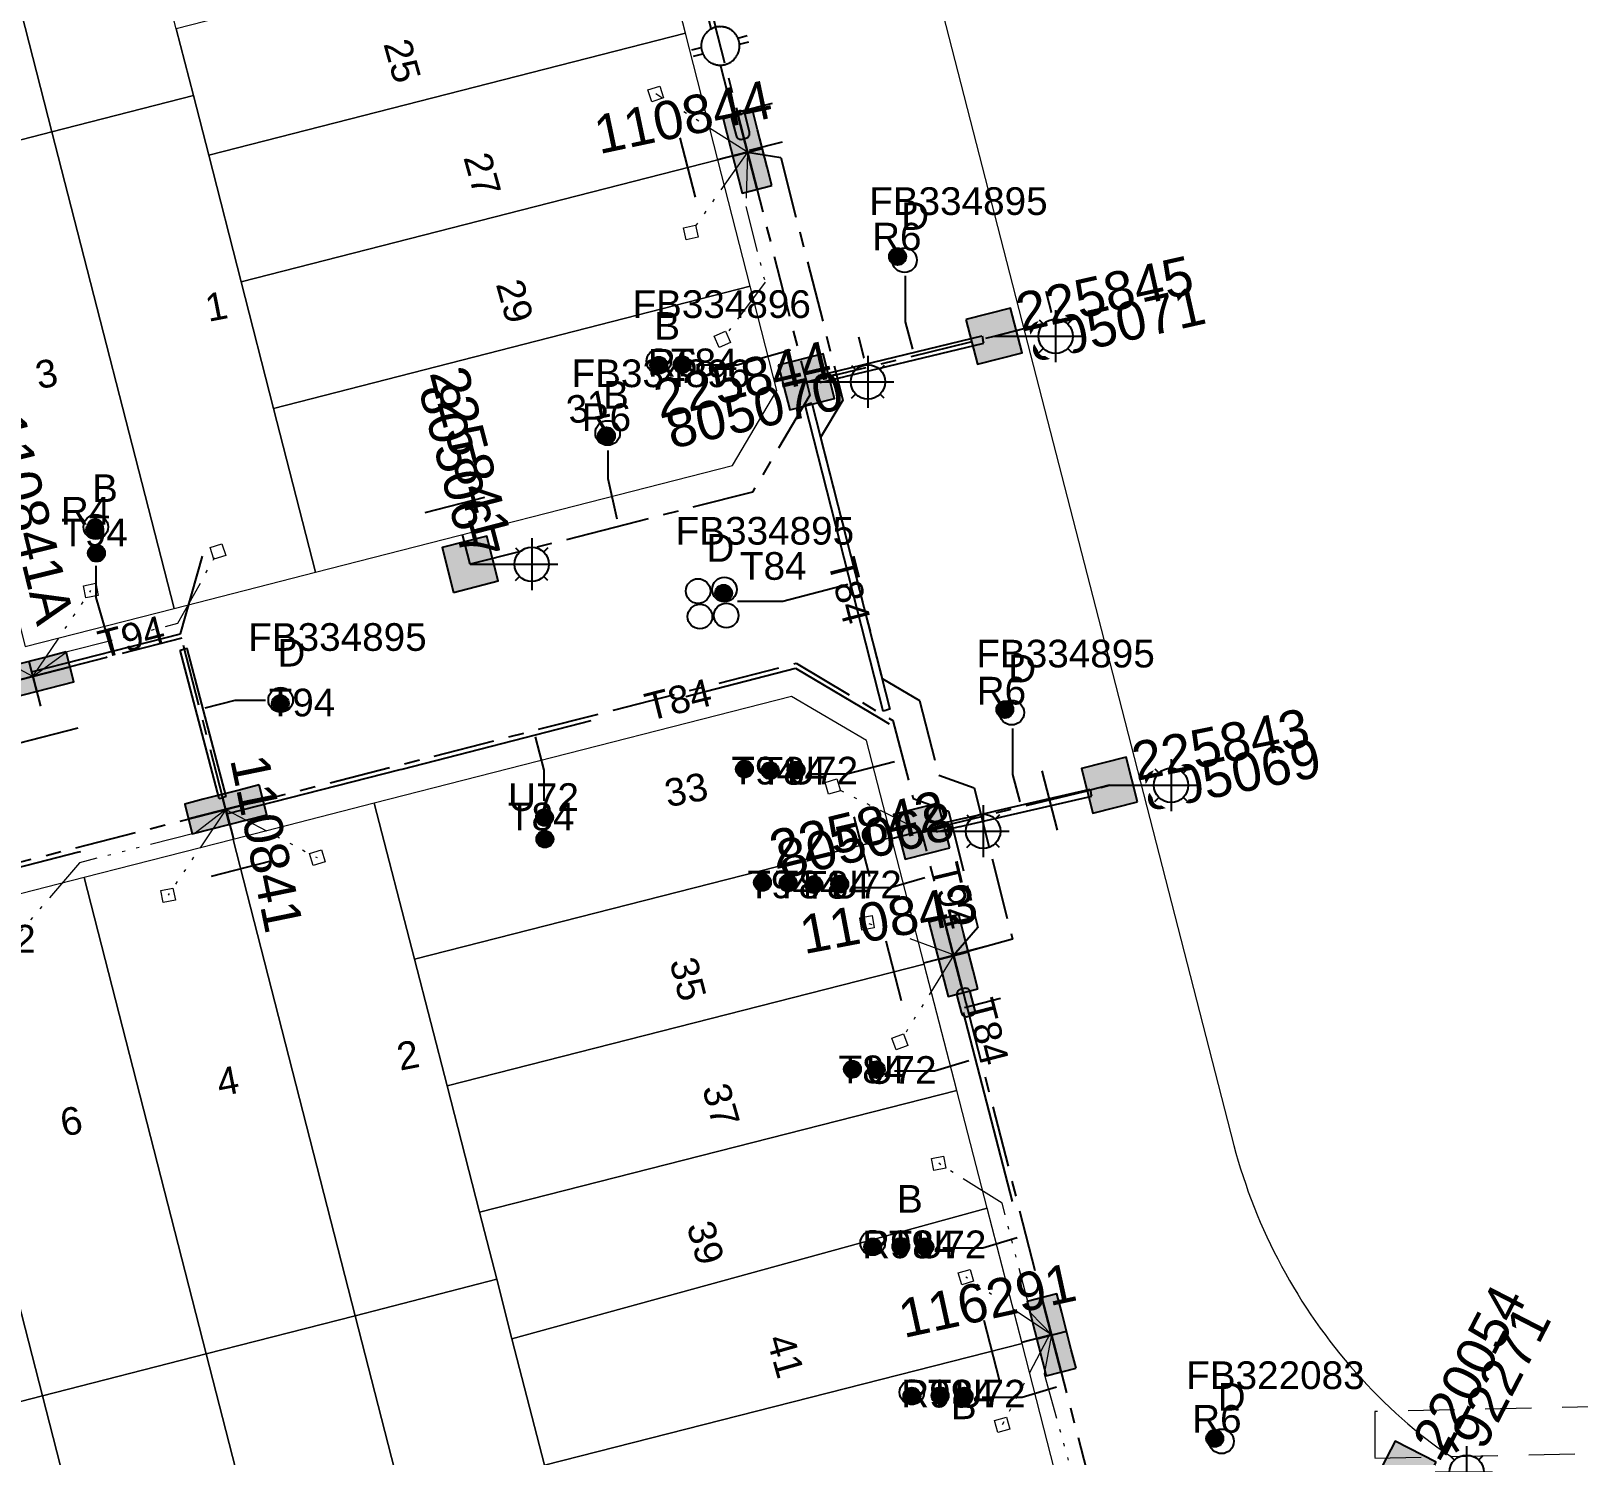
# Model space of a CAD drawing. Header units: metres. Extents: x 307635 to 308805, y 6256169 to 6257356.
# Drawn here: x 308371 to 308471.6, y 6256753.7 to 6256846.3 of the extents above; entities that cross this region are included whole.
import ezdxf
from ezdxf.enums import TextEntityAlignment as Align

# ---------------------------------------------------------------- set-up
doc = ezdxf.new("R2010")
doc.units = ezdxf.units.M
for name, pattern in [('Cable Exist UG', [7, 4, -1, 1, -1]), ('Dash', [5, 3, -2]), ('DASHED', [19.05, 12.7, -6.35]), ('PHANTOMX2', [6.6, 3, -0.75, 0.2, -0.75, 0.2, -0.75, 0.2, -0.75])]:
    doc.linetypes.add(name, pattern=pattern)
doc.layers.get('0').update_dxf_attribs({"color": 6})
doc.layers.get('Defpoints').update_dxf_attribs({"color": 250})
for name, color, linetype, lineweight in [('Cadastre Developer_SP_EXT', 98, 'Continuous', 15), ('Cadastre Land Parcels_SP_EXT', 118, 'Continuous', 15), ('Mains_LV_EXT', 163, 'Continuous', 25), ('Mains_LV_SL_EXT', 135, 'Continuous', 25), ('Services_SP_EXT', 42, 'PHANTOMX2', 20)]:
    doc.layers.add(name, color=color, linetype=linetype, lineweight=lineweight)
for name, color, linetype in [('Duct_SP_EXT', 30, 'Continuous'), ('Equip_LV_EXT', 7, 'Continuous'), ('Equip_SP_SL_EXT', 7, 'Continuous'), ('SupportsUG_SP_LV_EXT', 7, 'Continuous'), ('SupportsUG_SP_LV_SL_EXT', 7, 'Continuous')]:
    doc.layers.add(name, color=color, linetype=linetype)
doc.layers.add('UNKNOWN_FEATURES', color=1, linetype='DASHED', plot=False)
doc.styles.add('COLUMN_LABEL', font='arial.ttf', dxfattribs={"height": 2})
doc.styles.add('iecARIAL', font='arial.ttf', dxfattribs={"height": 2})
doc.styles.add('POLE_LABEL', font='arial.ttf', dxfattribs={"height": 2})
doc.styles.add('SL_LABEL', font='arial.ttf', dxfattribs={"height": 2})
doc.styles.get("Standard").update_dxf_attribs({"font": 'arial.ttf'})

# ---------------------------------------------------------------- blocks, each defined once
blk = doc.blocks.new('COLUMN_EXT')
blk.add_hatch(color=256).paths.add_polyline_path([(1.5, -1.5), (1.5, 1.5), (-1.5, 1.5), (-1.5, -1.5)])
blk.add_lwpolyline([(1.5, 1.5), (-1.5, 1.5), (-1.5, -1.5), (1.5, -1.5)], close=True)
at = {"layer": 'Defpoints', "flags": 128}
for points in [[(0, 0), (0, -2)], [(2, -4), (-2, -4)]]:
    blk.add_lwpolyline(points, dxfattribs=at)
at = {"flags": 9}
for tag, p in [('NOTES', (-1.81, 2)), ('STREETNAME', (-1.81, 1.6)), ('LOCATION', (-1.81, 1.4)), ('SUBURB', (-1.81, 1.8)), ('LEGEND', (-1.81, 1.2)), ('USAGE', (-1.81, 1)), ('COLUMN_TYPE', (-1.81, 0.4)), ('OWNED_BY', (-1.81, 0.6)), ('STATE', (-1.81, 0.8))]:
    blk.add_attdef(tag, text='', height=0.2, rotation=180, dxfattribs=at).set_placement(p, align=Align.MIDDLE_LEFT)
at = {"flags": 1}
blk.add_attdef('Z', (-1.81, 2.35), '', height=0.2, rotation=180, dxfattribs=at)
at = {"flags": 9}
for tag, style, p in [('STRUCTURE_PLANT_NUMBER', 'POLE_LABEL', (-1.81, -0.03)), ('STREET_CODE', 'COLUMN_LABEL', (-1.81, 0.2))]:
    blk.add_attdef(tag, text='', height=0.2, rotation=180, dxfattribs=dict(at, style=style)).set_placement(p, align=Align.MIDDLE_LEFT)
at = {"style": 'COLUMN_LABEL', "width": 0.9, "flags": 8}
blk.add_attdef('ASSET_NUM', text='', height=2, rotation=270, dxfattribs=at).set_placement((2, -4), align=Align.MIDDLE_LEFT)
blk = doc.blocks.new('PILLAR_EXT')
blk.add_hatch(color=256).paths.add_polyline_path([(2.5, -1), (2.5, 1), (-2.5, 1), (-2.5, -1)])
for p, q in [((2.5, 0), (-2.5, 0)), ((0, -1), (0, 1))]:
    blk.add_line(p, q)
at = {"ltscale": 10}
blk.add_line((-2.5, 0), (2.5, 0), dxfattribs=at)
blk.add_lwpolyline([(2.5, 1), (1.25, 1), (-1.25, 1), (-2.5, 1), (-2.5, -1), (2.5, -1)], close=True)
at = {"layer": 'Defpoints'}
for p, q in [((0, 0), (0, -2)), ((2, -4), (-2, -4))]:
    blk.add_line(p, q, dxfattribs=at)
for tag, p, flags in [('STREETNAME', (0, 1.8), 9), ('LOCATION', (0, 1.2), 9), ('SUBURB', (0, 2), 1), ('PARENT', (0, 1.6), 9), ('NOTES', (0, 1.4), 9), ('SUPPORT_TYPE', (0, 0.6), 9), ('OWNED_BY', (0, 0.2), 9), ('LEGEND', (0, 1), 9), ('USAGE', (0, 0.8), 9), ('STATE', (0, 0.4), 9)]:
    blk.add_attdef(tag, p, '', height=0.2, rotation=180, dxfattribs=dict(flags=flags))
at = {"width": 0.9, "flags": 8}
blk.add_attdef('ASSET_NUM', text='', height=2, rotation=270, dxfattribs=at).set_placement((2, -4), align=Align.MIDDLE_LEFT)
blk = doc.blocks.new('DUCT_EXT')
blk.add_circle((0, 0.8), 0.8)
at = {"flags": 1}
blk.add_attdef('Z', (0, 0), '', height=0.2, dxfattribs=at)
at = {"flags": 9}
for tag, p in [('DUCT_CODE', (0, 0)), ('XSECT_TYPE', (0, -0.2)), ('STATE', (0, -0.6)), ('FB_REFERENCE', (0, -0.4)), ('NOTES', (0, -0.8))]:
    blk.add_attdef(tag, text='', height=0.2, dxfattribs=at).set_placement(p, align=Align.MIDDLE_LEFT)
blk = doc.blocks.new('SL_LANTERN_EXT')
at = {"flags": 9}
for tag, p in [('LRATECODE', (-7.4, 0)), ('LOUTREACHVOCAB', (-7.2, 0)), ('LOUTREACH', (-7, 0)), ('LANTNUMBER', (-6.6, 0)), ('LNEW', (-6.4, 0)), ('LMASTVOCAB', (-6.2, 0)), ('LMAST', (-6, 0)), ('LLAMPVOCAB', (-5.8, 0)), ('LLAMP', (-5.6, 0)), ('LEXIST', (-5.4, 0)), ('LCHARGE3PERCENT', (-5.2, 0)), ('LCHARGE3', (-5, 0)), ('LCHARGE2PERCENT', (-4.8, 0)), ('LCHARGE2', (-4.6, 0)), ('LCHARGE1PERCENT', (-4.4, 0)), ('LCHARGE1', (-4.2, 0)), ('LCATEGORY', (-4, 0)), ('LBRACKETVOCAB', (-3.8, 0)), ('LBRACKET', (-3.6, 0)), ('LKINGHEIGHT', (-3.4, 0)), ('CREPLACE', (-3.2, 0)), ('CREMOVE', (-3, 0)), ('CNUMBER', (-2.8, 0)), ('CNEW', (-2.6, 0)), ('CEXIST', (-2.4, 0)), ('USAGE', (-2.2, 0)), ('STATE', (-2, 0)), ('OWNED_BY', (-1.8, 0)), ('ORIENTATION', (-1.6, 0)), ('OPERATING_VOLTAGE', (-1.4, 0)), ('NO_PHASES', (-1.2, 0)), ('LANTERN_TYPE', (-1, 0)), ('LANTERN_PURPOSE', (-0.8, 0)), ('CONTROL_TYPE', (-0.6, 0)), ('CONSTRUCTED_VOLTAGE', (-0.4, 0))]:
    blk.add_attdef(tag, text='', height=0.001, rotation=270, dxfattribs=at).set_placement(p, align=Align.MIDDLE_LEFT)
at = {"style": 'SL_LABEL', "flags": 9}
blk.add_attdef('STREET_CODE', text='', height=0.001, rotation=270, dxfattribs=at).set_placement((0, 0), align=Align.MIDDLE_LEFT)
at = {"flags": 1}
blk.add_attdef('Z', (0, 0), '', height=0.001, rotation=270, dxfattribs=at)
at = {"width": 0.9}
blk.add_attdef('LNUMBER', text='', height=1, dxfattribs=at).set_placement((7, -1), align=Align.MIDDLE_LEFT)
at = {"flags": 9}
for tag, p in [('LREMOVE', (0, -7.6)), ('LREPLACE', (0, -7.8)), ('LTYPE', (0, -8)), ('LTYPEVOCAB', (0, -8.2)), ('LEGEND', (0, -8.4)), ('SUBURB', (0, -8.6)), ('STREETNAME', (0, -8.8)), ('LOCATION', (0, -9)), ('NOTES', (0, -9.2)), ('MAINTAINED_BY', (0, -9.86))]:
    blk.add_attdef(tag, text='', height=0.001, dxfattribs=at).set_placement(p, align=Align.MIDDLE_LEFT)
blk.add_attdef('OPERATED_BY', (0, -9.61), '', height=0.001, dxfattribs=at)
blk.add_wipeout([(5.69, 0), (5.06, -1.06), (4, -1.69), (2.94, -1.06), (2.31, 0), (2.94, 1.06), (4, 1.69), (5.06, 1.06)])
for p, q in [((2.94, 1.06), (3.2, 0.8)), ((4, 1.69), (4, 0)), ((5.06, 1.06), (4.8, 0.8)), ((0, 0), (4, 0)), ((2.94, -1.06), (3.2, -0.8)), ((4, 0), (5.69, 0)), ((4, 0), (4, -1.69)), ((5.06, -1.06), (4.8, -0.8))]:
    blk.add_line(p, q)
blk.add_circle((4, 0), 1.12)
blk = doc.blocks.new('CCP_EXT')
at = {"flags": 9}
for tag, p in [('STATE', (0, -1.8)), ('USAGE', (0, -1.2)), ('LEGEND', (0, -1.4)), ('LIFE_SUPPORT', (0, -1.6)), ('NOTES', (0, -2))]:
    blk.add_attdef(tag, text='', height=0.2, dxfattribs=at).set_placement(p, align=Align.MIDDLE_LEFT)
blk.add_wipeout([(0, 0.57), (0.57, 0), (0, -0.57), (-0.57, 0)])
blk.add_lwpolyline([(-0.57, 0), (0, 0.57), (0.57, 0), (0, -0.57), (-0.57, 0)])
at = {"flags": 1}
blk.add_attdef('Z', (0, 0), '', height=0.2, dxfattribs=at)
at = {"flags": 9}
for tag, p in [('CCP_TYPE', (0, 0)), ('CONSTRUCTED_VOLTAGE', (0, -0.2)), ('OPERATING_VOLTAGE', (0, -0.6)), ('ORIENTATION', (0, -0.8)), ('OWNED_BY', (0, -1)), ('NO_PHASES', (0, -0.4))]:
    blk.add_attdef(tag, text='', height=0.2, dxfattribs=at).set_placement(p, align=Align.MIDDLE_LEFT)
blk = doc.blocks.new('LV_STJ_EXT')
h = blk.add_hatch(color=256)
edge = h.paths.add_edge_path()
edge.add_ellipse((-0.59, 0.13), major_axis=(0.226, 0.226), ratio=1, start_angle=45, end_angle=135)
edge.add_line((-0.91, 0.13), (-0.91, -0.13))
edge.add_ellipse((-0.59, -0.13), major_axis=(0.226, 0.226), ratio=1, start_angle=135, end_angle=225)
edge.add_line((-0.59, -0.45), (0.59, -0.45))
edge.add_ellipse((0.59, -0.13), major_axis=(-0.226, 0.226), ratio=1, start_angle=135, end_angle=225)
edge.add_line((0.91, -0.13), (0.91, 0.13))
edge.add_ellipse((0.59, 0.13), major_axis=(-0.226, 0.226), ratio=1, start_angle=225, end_angle=315)
edge.add_line((0.59, 0.45), (-0.59, 0.45))
blk.add_lwpolyline([(-0.91, 0.13), (-0.91, -0.13, 0.414214), (-0.59, -0.45), (0.59, -0.45, 0.414214), (0.91, -0.13), (0.91, 0.13, 0.414214), (0.59, 0.45), (-0.59, 0.45, 0.414214)], format="xyb", close=True)
at = {"flags": 1}
blk.add_attdef('Z', (0, 0), '', height=0.2, dxfattribs=at)
at = {"flags": 9}
for tag, p in [('ORIENTATION', (0, 0)), ('USAGE', (0, -0.2)), ('LEGEND', (0, -0.4)), ('NOTES', (0, -0.6))]:
    blk.add_attdef(tag, text='', height=0.2, dxfattribs=at).set_placement(p, align=Align.MIDDLE_LEFT)
blk = doc.blocks.new('LV_UG_LINKS_OPEN_EXT')
at = {"layer": 'Equip_LV_EXT'}
for tag, height, flags, p in [('NO_PHASES', 0.167, 9, (3.17, -2)), ('OPERATING_VOLTAGE', 0.2, 9, (3, -2.6)), ('ORIENTATION', 0.2, 9, (3, -2.8)), ('STATE', 0.2, 9, (3, -3)), ('SWITCH_TYPE', 0.2, 9, (3, -3.2)), ('OWNED_BY', 0.2, 9, (3, -3.8)), ('OPERATED_BY', 0.2, 9, (3, -4)), ('USAGE', 0.2, 9, (3, -3.4)), ('NOTES', 0.2, 9, (3, -3.6)), ('TYPE', 0.2, 9, (3, -4.6)), ('Z', 0.2, 1, (3, -4.8)), ('MAINTAINED_BY', 0.2, 9, (3, -4.2)), ('NUMBER_OF_PHASES', 0.2, 9, (3, -4.4))]:
    blk.add_attdef(tag, text='', height=height, dxfattribs=dict(at, flags=flags)).set_placement(p, align=Align.MIDDLE_LEFT)
blk.add_wipeout([(4, 1.25), (3.97, 1.25), (3.94, 1.25), (3.91, 1.25), (3.88, 1.24), (3.85, 1.24), (3.82, 1.24), (3.79, 1.23), (3.76, 1.23), (3.73, 1.22), (3.7, 1.21), (3.67, 1.2), (3.64, 1.2), (3.61, 1.19), (3.58, 1.18), (3.55, 1.17), (3.52, 1.15), (3.49, 1.14), (3.47, 1.13), (3.44, 1.12), (3.41, 1.1), (3.38, 1.09), (3.36, 1.07), (3.33, 1.06), (3.31, 1.04), (3.28, 1.02), (3.26, 1), (3.23, 0.99), (3.21, 0.97), (3.18, 0.95), (3.16, 0.93), (3.14, 0.91), (3.12, 0.88), (3.09, 0.86), (3.07, 0.84), (3.05, 0.82), (3.03, 0.79), (3.01, 0.77), (3, 0.74), (2.98, 0.72), (2.96, 0.69), (2.94, 0.67), (2.93, 0.64), (2.91, 0.62), (2.9, 0.59), (2.88, 0.56), (2.87, 0.53), (2.86, 0.51), (2.85, 0.48), (2.83, 0.45), (2.82, 0.42), (2.81, 0.39), (2.8, 0.36), (2.8, 0.33), (2.79, 0.3), (2.78, 0.27), (2.77, 0.24), (2.77, 0.21), (2.76, 0.18), (2.76, 0.15), (2.76, 0.12), (2.75, 0.09), (2.75, 0.06), (2.75, 0.03), (2.75, 0), (2.75, -0.03), (2.75, -0.06), (2.75, -0.09), (2.76, -0.12), (2.76, -0.15), (2.76, -0.18), (2.77, -0.21), (2.77, -0.24), (2.78, -0.27), (2.79, -0.3), (2.8, -0.33), (2.8, -0.36), (2.81, -0.39), (2.82, -0.42), (2.83, -0.45), (2.85, -0.48), (2.86, -0.51), (2.87, -0.53), (2.88, -0.56), (2.9, -0.59), (2.91, -0.62), (2.93, -0.64), (2.94, -0.67), (2.96, -0.69), (2.98, -0.72), (3, -0.74), (3.01, -0.77), (3.03, -0.79), (3.05, -0.82), (3.07, -0.84), (3.09, -0.86), (3.12, -0.88), (3.14, -0.91), (3.16, -0.93), (3.18, -0.95), (3.21, -0.97), (3.23, -0.99), (3.26, -1), (3.28, -1.02), (3.31, -1.04), (3.33, -1.06), (3.36, -1.07), (3.38, -1.09), (3.41, -1.1), (3.44, -1.12), (3.47, -1.13), (3.49, -1.14), (3.52, -1.15), (3.55, -1.17), (3.58, -1.18), (3.61, -1.19), (3.64, -1.2), (3.67, -1.2), (3.7, -1.21), (3.73, -1.22), (3.76, -1.23), (3.79, -1.23), (3.82, -1.24), (3.85, -1.24), (3.88, -1.24), (3.91, -1.25), (3.94, -1.25), (3.97, -1.25), (4, -1.25), (4.03, -1.25), (4.06, -1.25), (4.09, -1.25), (4.12, -1.24), (4.15, -1.24), (4.18, -1.24), (4.21, -1.23), (4.24, -1.23), (4.27, -1.22), (4.3, -1.21), (4.33, -1.2), (4.36, -1.2), (4.39, -1.19), (4.42, -1.18), (4.45, -1.17), (4.48, -1.15), (4.51, -1.14), (4.53, -1.13), (4.56, -1.12), (4.59, -1.1), (4.62, -1.09), (4.64, -1.07), (4.67, -1.06), (4.69, -1.04), (4.72, -1.02), (4.74, -1), (4.77, -0.99), (4.79, -0.97), (4.82, -0.95), (4.84, -0.93), (4.86, -0.91), (4.88, -0.88), (4.91, -0.86), (4.93, -0.84), (4.95, -0.82), (4.97, -0.79), (4.99, -0.77), (5, -0.74), (5.02, -0.72), (5.04, -0.69), (5.06, -0.67), (5.07, -0.64), (5.09, -0.62), (5.1, -0.59), (5.12, -0.56), (5.13, -0.53), (5.14, -0.51), (5.15, -0.48), (5.17, -0.45), (5.18, -0.42), (5.19, -0.39), (5.2, -0.36), (5.2, -0.33), (5.21, -0.3), (5.22, -0.27), (5.23, -0.24), (5.23, -0.21), (5.24, -0.18), (5.24, -0.15), (5.24, -0.12), (5.25, -0.09), (5.25, -0.06), (5.25, -0.03), (5.25, 0), (5.25, 0.03), (5.25, 0.06), (5.25, 0.09), (5.24, 0.12), (5.24, 0.15), (5.24, 0.18), (5.23, 0.21), (5.23, 0.24), (5.22, 0.27), (5.21, 0.3), (5.2, 0.33), (5.2, 0.36), (5.19, 0.39), (5.18, 0.42), (5.17, 0.45), (5.15, 0.48), (5.14, 0.51), (5.13, 0.53), (5.12, 0.56), (5.1, 0.59), (5.09, 0.62), (5.07, 0.64), (5.06, 0.67), (5.04, 0.69), (5.02, 0.72), (5, 0.74), (4.99, 0.77), (4.97, 0.79), (4.95, 0.82), (4.93, 0.84), (4.91, 0.86), (4.88, 0.88), (4.86, 0.91), (4.84, 0.93), (4.82, 0.95), (4.79, 0.97), (4.77, 0.99), (4.74, 1), (4.72, 1.02), (4.69, 1.04), (4.67, 1.06), (4.64, 1.07), (4.62, 1.09), (4.59, 1.1), (4.56, 1.12), (4.53, 1.13), (4.51, 1.14), (4.48, 1.15), (4.45, 1.17), (4.42, 1.18), (4.39, 1.19), (4.36, 1.2), (4.33, 1.2), (4.3, 1.21), (4.27, 1.22), (4.24, 1.23), (4.21, 1.23), (4.18, 1.24), (4.15, 1.24), (4.12, 1.24), (4.09, 1.25), (4.06, 1.25), (4.03, 1.25)]).dxf.layer = 'Equip_LV_EXT'
for p, q in [((3.79, 1.86), (3.79, 1.23)), ((4.21, 1.86), (4.21, 1.23)), ((3.79, -1.23), (3.79, -1.86)), ((4.21, -1.23), (4.21, -1.86))]:
    blk.add_line(p, q, dxfattribs=at)
at = {"layer": 'Equip_LV_EXT', "flags": 128}
blk.add_lwpolyline([(4, 1.25), (3.97, 1.25), (3.94, 1.25), (3.91, 1.25), (3.88, 1.24), (3.85, 1.24), (3.82, 1.24), (3.79, 1.23), (3.76, 1.23), (3.73, 1.22), (3.7, 1.21), (3.67, 1.2), (3.64, 1.2), (3.61, 1.19), (3.58, 1.18), (3.55, 1.17), (3.52, 1.15), (3.49, 1.14), (3.47, 1.13), (3.44, 1.12), (3.41, 1.1), (3.38, 1.09), (3.36, 1.07), (3.33, 1.06), (3.31, 1.04), (3.28, 1.02), (3.26, 1), (3.23, 0.99), (3.21, 0.97), (3.18, 0.95), (3.16, 0.93), (3.14, 0.91), (3.12, 0.88), (3.09, 0.86), (3.07, 0.84), (3.05, 0.82), (3.03, 0.79), (3.01, 0.77), (3, 0.74), (2.98, 0.72), (2.96, 0.69), (2.94, 0.67), (2.93, 0.64), (2.91, 0.62), (2.9, 0.59), (2.88, 0.56), (2.87, 0.53), (2.86, 0.51), (2.85, 0.48), (2.83, 0.45), (2.82, 0.42), (2.81, 0.39), (2.8, 0.36), (2.8, 0.33), (2.79, 0.3), (2.78, 0.27), (2.77, 0.24), (2.77, 0.21), (2.76, 0.18), (2.76, 0.15), (2.76, 0.12), (2.75, 0.09), (2.75, 0.06), (2.75, 0.03), (2.75, 0), (2.75, -0.03), (2.75, -0.06), (2.75, -0.09), (2.76, -0.12), (2.76, -0.15), (2.76, -0.18), (2.77, -0.21), (2.77, -0.24), (2.78, -0.27), (2.79, -0.3), (2.8, -0.33), (2.8, -0.36), (2.81, -0.39), (2.82, -0.42), (2.83, -0.45), (2.85, -0.48), (2.86, -0.51), (2.87, -0.53), (2.88, -0.56), (2.9, -0.59), (2.91, -0.62), (2.93, -0.64), (2.94, -0.67), (2.96, -0.69), (2.98, -0.72), (3, -0.74), (3.01, -0.77), (3.03, -0.79), (3.05, -0.82), (3.07, -0.84), (3.09, -0.86), (3.12, -0.88), (3.14, -0.91), (3.16, -0.93), (3.18, -0.95), (3.21, -0.97), (3.23, -0.99), (3.26, -1), (3.28, -1.02), (3.31, -1.04), (3.33, -1.06), (3.36, -1.07), (3.38, -1.09), (3.41, -1.1), (3.44, -1.12), (3.47, -1.13), (3.49, -1.14), (3.52, -1.15), (3.55, -1.17), (3.58, -1.18), (3.61, -1.19), (3.64, -1.2), (3.67, -1.2), (3.7, -1.21), (3.73, -1.22), (3.76, -1.23), (3.79, -1.23), (3.82, -1.24), (3.85, -1.24), (3.88, -1.24), (3.91, -1.25), (3.94, -1.25), (3.97, -1.25), (4, -1.25), (4.03, -1.25), (4.06, -1.25), (4.09, -1.25), (4.12, -1.24), (4.15, -1.24), (4.18, -1.24), (4.21, -1.23), (4.24, -1.23), (4.27, -1.22), (4.3, -1.21), (4.33, -1.2), (4.36, -1.2), (4.39, -1.19), (4.42, -1.18), (4.45, -1.17), (4.48, -1.15), (4.51, -1.14), (4.53, -1.13), (4.56, -1.12), (4.59, -1.1), (4.62, -1.09), (4.64, -1.07), (4.67, -1.06), (4.69, -1.04), (4.72, -1.02), (4.74, -1), (4.77, -0.99), (4.79, -0.97), (4.82, -0.95), (4.84, -0.93), (4.86, -0.91), (4.88, -0.88), (4.91, -0.86), (4.93, -0.84), (4.95, -0.82), (4.97, -0.79), (4.99, -0.77), (5, -0.74), (5.02, -0.72), (5.04, -0.69), (5.06, -0.67), (5.07, -0.64), (5.09, -0.62), (5.1, -0.59), (5.12, -0.56), (5.13, -0.53), (5.14, -0.51), (5.15, -0.48), (5.17, -0.45), (5.18, -0.42), (5.19, -0.39), (5.2, -0.36), (5.2, -0.33), (5.21, -0.3), (5.22, -0.27), (5.23, -0.24), (5.23, -0.21), (5.24, -0.18), (5.24, -0.15), (5.24, -0.12), (5.25, -0.09), (5.25, -0.06), (5.25, -0.03), (5.25, 0), (5.25, 0.03), (5.25, 0.06), (5.25, 0.09), (5.24, 0.12), (5.24, 0.15), (5.24, 0.18), (5.23, 0.21), (5.23, 0.24), (5.22, 0.27), (5.21, 0.3), (5.2, 0.33), (5.2, 0.36), (5.19, 0.39), (5.18, 0.42), (5.17, 0.45), (5.15, 0.48), (5.14, 0.51), (5.13, 0.53), (5.12, 0.56), (5.1, 0.59), (5.09, 0.62), (5.07, 0.64), (5.06, 0.67), (5.04, 0.69), (5.02, 0.72), (5, 0.74), (4.99, 0.77), (4.97, 0.79), (4.95, 0.82), (4.93, 0.84), (4.91, 0.86), (4.88, 0.88), (4.86, 0.91), (4.84, 0.93), (4.82, 0.95), (4.79, 0.97), (4.77, 0.99), (4.74, 1), (4.72, 1.02), (4.69, 1.04), (4.67, 1.06), (4.64, 1.07), (4.62, 1.09), (4.59, 1.1), (4.56, 1.12), (4.53, 1.13), (4.51, 1.14), (4.48, 1.15), (4.45, 1.17), (4.42, 1.18), (4.39, 1.19), (4.36, 1.2), (4.33, 1.2), (4.3, 1.21), (4.27, 1.22), (4.24, 1.23), (4.21, 1.23), (4.18, 1.24), (4.15, 1.24), (4.12, 1.24), (4.09, 1.25), (4.06, 1.25), (4.03, 1.25)], close=True, dxfattribs=at)
at = {"layer": 'Equip_LV_EXT', "flags": 9}
for tag, p in [('ACTUAL_STATUS', (3.17, -1.67)), ('CONSTRUCTED_VOLTAGE', (3.17, -1.83))]:
    blk.add_attdef(tag, text='', height=0.167, dxfattribs=at).set_placement(p, align=Align.MIDDLE_LEFT)
blk = doc.blocks.new('CABLE_LARGE_EXT')
h = blk.add_hatch(color=256)
edge = h.paths.add_edge_path()
edge.add_arc((0, 0.55), 0.55, 0, 360)
blk.add_circle((0, 0.55), 0.55)
at = {"flags": 1}
blk.add_attdef('Z', (0, 0), '', height=0.2, dxfattribs=at)
at = {"flags": 9}
for tag, p in [('COND_CODE', (0, 0)), ('STATE', (0, -0.4)), ('XSECT_SIZE', (0, -0.6)), ('FB_REFERENCE', (0, -0.2)), ('NOTES', (0, -0.8))]:
    blk.add_attdef(tag, text='', height=0.2, dxfattribs=at).set_placement(p, align=Align.MIDDLE_LEFT)

msp = doc.modelspace()

# ---------------------------------------------------------------- linework, layer by layer
at = {"layer": 'Cadastre Land Parcels_SP_EXT', "linetype": 'Continuous'}
msp.add_lwpolyline([(308421.56, 6256881.32), (308435.61, 6256826.65), (308441.3, 6256804.51), (308449.19, 6256773.8), (308449.33, 6256773.29), (308449.47, 6256772.78), (308449.63, 6256772.28), (308449.79, 6256771.77), (308449.96, 6256771.27), (308450.13, 6256770.77), (308450.32, 6256770.28), (308450.51, 6256769.78), (308450.7, 6256769.29), (308450.91, 6256768.81), (308451.12, 6256768.32), (308451.34, 6256767.84), (308451.57, 6256767.36), (308451.8, 6256766.89), (308452.04, 6256766.42), (308452.29, 6256765.95), (308452.54, 6256765.48), (308452.8, 6256765.02), (308453.07, 6256764.57), (308453.34, 6256764.11), (308453.62, 6256763.67), (308453.91, 6256763.22), (308454.2, 6256762.78), (308454.5, 6256762.34), (308454.81, 6256761.91), (308455.12, 6256761.49), (308455.44, 6256761.06), (308455.76, 6256760.65), (308456.09, 6256760.23), (308456.43, 6256759.83), (308456.77, 6256759.42), (308457.12, 6256759.02), (308457.48, 6256758.63), (308457.83, 6256758.24), (308458.2, 6256757.86), (308458.57, 6256757.48), (308458.95, 6256757.11), (308459.33, 6256756.75), (308459.72, 6256756.39), (308460.11, 6256756.03), (308460.51, 6256755.68), (308460.91, 6256755.34), (308461.32, 6256755), (308461.67, 6256754.73), (308462.03, 6256754.46), (308462.39, 6256754.2), (308462.76, 6256753.94), (308463.13, 6256753.69), (308463.5, 6256753.44)], dxfattribs=at)
msp.add_lwpolyline([(308421.56, 6256881.32), (308435.61, 6256826.65), (308441.3, 6256804.51), (308449.19, 6256773.8), (308449.33, 6256773.29), (308449.47, 6256772.78), (308449.63, 6256772.28), (308449.79, 6256771.77), (308449.96, 6256771.27), (308450.13, 6256770.77), (308450.32, 6256770.28), (308450.51, 6256769.78), (308450.7, 6256769.29), (308450.91, 6256768.81), (308451.12, 6256768.32), (308451.34, 6256767.84), (308451.57, 6256767.36), (308451.8, 6256766.89), (308452.04, 6256766.42), (308452.29, 6256765.95), (308452.54, 6256765.48), (308452.8, 6256765.02), (308453.07, 6256764.57), (308453.34, 6256764.11), (308453.62, 6256763.67), (308453.91, 6256763.22), (308454.2, 6256762.78), (308454.5, 6256762.34), (308454.81, 6256761.91), (308455.12, 6256761.49), (308455.44, 6256761.06), (308455.76, 6256760.65), (308456.09, 6256760.23), (308456.43, 6256759.83), (308456.77, 6256759.42), (308457.12, 6256759.02), (308457.48, 6256758.63), (308457.83, 6256758.24), (308458.2, 6256757.86), (308458.57, 6256757.48), (308458.95, 6256757.11), (308459.33, 6256756.75), (308459.72, 6256756.39), (308460.11, 6256756.03), (308460.51, 6256755.68), (308460.91, 6256755.34), (308461.32, 6256755), (308461.67, 6256754.73), (308462.03, 6256754.46), (308462.39, 6256754.2), (308462.76, 6256753.94), (308463.13, 6256753.69), (308463.5, 6256753.44)], dxfattribs=at)
for points in [[(308381.55, 6256842.07), (308380.43, 6256846.42), (308378.32, 6256854.66), (308376.21, 6256862.89), (308373.61, 6256873.06), (308364.41, 6256870.7), (308372.35, 6256839.71), (308381.55, 6256842.07)], [(308372.35, 6256839.71), (308364.41, 6256870.7), (308354.73, 6256868.22), (308362.67, 6256837.23), (308372.35, 6256839.71)], [(308413.53, 6256846.13), (308411.42, 6256854.36), (308380.43, 6256846.42), (308381.55, 6256842.07), (308382.54, 6256838.19), (308413.53, 6256846.13)], [(308415.64, 6256837.9), (308413.53, 6256846.13), (308382.54, 6256838.19), (308384.65, 6256829.96), (308415.64, 6256837.9)], [(308389.49, 6256811.08), (308386.76, 6256821.73), (308384.65, 6256829.96), (308382.54, 6256838.19), (308381.55, 6256842.07), (308372.35, 6256839.71), (308380.29, 6256808.72), (308389.49, 6256811.08)], [(308380.29, 6256808.72), (308372.35, 6256839.71), (308362.67, 6256837.23), (308370.61, 6256806.24), (308380.29, 6256808.72)], [(308417.74, 6256829.67), (308415.64, 6256837.9), (308384.65, 6256829.96), (308386.76, 6256821.73), (308417.74, 6256829.67)], [(308416.6, 6256818.02), (308419.48, 6256822.89), (308417.74, 6256829.67), (308386.76, 6256821.73), (308389.49, 6256811.08), (308416.6, 6256818.02)], [(308426.93, 6256793.82), (308425.3, 6256800.12), (308420.43, 6256803), (308393.31, 6256796.06), (308395.92, 6256785.9), (308426.93, 6256793.82)], [(308401.27, 6256765.09), (308400.15, 6256769.45), (308398.04, 6256777.67), (308395.92, 6256785.9), (308393.31, 6256796.06), (308384.13, 6256793.7), (308392.07, 6256762.71), (308401.27, 6256765.09)], [(308392.07, 6256762.71), (308384.13, 6256793.7), (308374.44, 6256791.22), (308382.38, 6256760.23), (308392.07, 6256762.71)], [(308429.06, 6256785.59), (308426.93, 6256793.82), (308395.92, 6256785.9), (308398.04, 6256777.67), (308429.06, 6256785.59)], [(308382.38, 6256760.23), (308374.44, 6256791.22), (308363.79, 6256788.49), (308371.73, 6256757.5), (308382.38, 6256760.23)], [(308371.73, 6256757.5), (308363.79, 6256788.49), (308354.11, 6256786.01), (308362.05, 6256755.02), (308371.73, 6256757.5)], [(308431.18, 6256777.37), (308429.06, 6256785.59), (308398.04, 6256777.67), (308400.15, 6256769.45), (308431.18, 6256777.37)], [(308433.16, 6256769.72), (308431.18, 6256777.37), (308400.15, 6256769.45), (308401.27, 6256765.09), (308402.26, 6256761.22), (308433.16, 6256769.72)], [(308435.42, 6256760.92), (308433.16, 6256769.72), (308402.26, 6256761.22), (308404.38, 6256752.99), (308435.42, 6256760.92)], [(308409.22, 6256734.12), (308406.49, 6256744.76), (308404.38, 6256752.99), (308402.26, 6256761.22), (308401.27, 6256765.09), (308392.07, 6256762.71), (308399.99, 6256731.77), (308409.22, 6256734.12)], [(308397.93, 6256731.25), (308399.99, 6256731.77), (308392.07, 6256762.71), (308382.38, 6256760.23), (308390.3, 6256729.31), (308397.93, 6256731.25)], [(308437.53, 6256752.69), (308435.42, 6256760.92), (308404.38, 6256752.99), (308406.49, 6256744.76), (308437.53, 6256752.69)], [(308390.3, 6256729.31), (308382.38, 6256760.23), (308371.73, 6256757.5), (308379.65, 6256726.6), (308390.3, 6256729.31)], [(308375.93, 6256725.65), (308379.65, 6256726.6), (308371.73, 6256757.5), (308362.05, 6256755.02), (308369.99, 6256724.02), (308375.93, 6256725.65)]]:
    msp.add_lwpolyline(points, close=True, dxfattribs=at)
at = {"layer": 'Duct_SP_EXT'}
for p, q in [((308432.82, 6256826.45), (308432.88, 6256826.21)), ((308432.93, 6256825.98), (308432.88, 6256826.21)), ((308380.68, 6256806), (308380.92, 6256806.06)), ((308383.22, 6256796.35), (308380.68, 6256806)), ((308381.15, 6256806.12), (308380.92, 6256806.06)), ((308383.68, 6256796.48), (308381.15, 6256806.12)), ((308426.36, 6256802.05), (308426.59, 6256802.11)), ((308426.82, 6256802.17), (308426.59, 6256802.11)), ((308383.68, 6256796.48), (308383.45, 6256796.41)), ((308439.84, 6256796.97), (308439.9, 6256796.74)), ((308439.95, 6256796.5), (308439.9, 6256796.74)), ((308383.22, 6256796.35), (308383.45, 6256796.41))]:
    msp.add_line(p, q, dxfattribs=at)
for points in [[(308427.83, 6256830.35), (308427.83, 6256827.35), (308428.3, 6256825.58)], [(308408.5, 6256818.98), (308408.5, 6256817.17), (308409.07, 6256814.55)], [(308416.92, 6256809.2), (308419.87, 6256809.2), (308424.1, 6256810.29)], [(308386.24, 6256802.73), (308384.25, 6256802.73), (308382.28, 6256802.24)], [(308434.8, 6256800.92), (308434.8, 6256797.92), (308435.27, 6256796.15)], [(308404.35, 6256796.2), (308404.35, 6256798.2), (308403.78, 6256800.36)], [(308424.28, 6256790.56), (308426.87, 6256790.56), (308429.11, 6256791.22)], [(308430.28, 6256767.13), (308432.87, 6256767.13), (308435.11, 6256767.8)], [(308432.83, 6256757.43), (308435.42, 6256757.43), (308437.66, 6256758.09)]]:
    msp.add_lwpolyline(points, dxfattribs=at)
at = {"layer": 'Mains_LV_EXT', "linetype": 'Cable Exist UG'}
for points in [[(308417.11, 6256840.19), (308417.57, 6256838.39)], [(308383.65, 6256795.65), (308380.79, 6256806.78), (308380.79, 6256806.78), (308375.89, 6256805.53), (308371.11, 6256804.3)], [(308430.97, 6256786.18), (308431.77, 6256783.07)]]:
    msp.add_lwpolyline(points, dxfattribs=at)
at = {"layer": 'Services_SP_EXT'}
for points in [[(308371.11, 6256804.3), (308365.17, 6256807.46)], [(308437.34, 6256761.47), (308436.85, 6256758.95), (308438.56, 6256752.81), (308436.32, 6256747.23)]]:
    msp.add_lwpolyline(points, dxfattribs=at)
at = {"layer": 'UNKNOWN_FEATURES'}
for points in [[(308419.18, 6256841.56), (308417.04, 6256841.02), (308416.75, 6256840.94)], [(308419.82, 6256839.04), (308417.69, 6256838.5)], [(308371.01, 6256804.59), (308371.03, 6256804.59), (308380.71, 6256807.07)], [(308353.54, 6256787.62), (308353.69, 6256787.66), (308363.37, 6256790.14), (308374.02, 6256792.87), (308374.23, 6256792.92)], [(308433.15, 6256786.75), (308430.82, 6256786.14)], [(308434.8, 6256770.15), (308431.56, 6256782.68)], [(308434.03, 6256783.36), (308431.69, 6256782.75)]]:
    msp.add_lwpolyline(points, dxfattribs=at)

# ---------------------------------------------------------------- block references
at = {"layer": 'Duct_SP_EXT'}
for name, p in [('CABLE_LARGE_EXT', (308427.33, 6256831.05)), ('DUCT_EXT', (308427.78, 6256830.57)), ('DUCT_EXT', (308411.8, 6256823.99)), ('DUCT_EXT', (308408.48, 6256819.33)), ('CABLE_LARGE_EXT', (308408.4, 6256819.4)), ('DUCT_EXT', (308375.2, 6256813.22)), ('CABLE_LARGE_EXT', (308375.13, 6256813.28)), ('CABLE_LARGE_EXT', (308375.24, 6256811.76)), ('DUCT_EXT', (308414.36, 6256809.05)), ('DUCT_EXT', (308416.07, 6256809.15)), ('CABLE_LARGE_EXT', (308416.02, 6256809.16)), ('DUCT_EXT', (308414.48, 6256807.39)), ('DUCT_EXT', (308416.19, 6256807.46)), ('DUCT_EXT', (308387.22, 6256801.97)), ('CABLE_LARGE_EXT', (308387.2, 6256801.98)), ('CABLE_LARGE_EXT', (308434.3, 6256801.59)), ('DUCT_EXT', (308434.75, 6256801.14)), ('CABLE_LARGE_EXT', (308417.37, 6256797.72)), ('CABLE_LARGE_EXT', (308419.05, 6256797.62)), ('CABLE_LARGE_EXT', (308420.73, 6256797.65)), ('CABLE_LARGE_EXT', (308404.38, 6256794.57)), ('CABLE_LARGE_EXT', (308404.4, 6256793.16)), ('CABLE_LARGE_EXT', (308424.39, 6256778.2)), ('CABLE_LARGE_EXT', (308425.95, 6256778.17)), ('DUCT_EXT', (308425.71, 6256766.65)), ('CABLE_LARGE_EXT', (308425.71, 6256766.65)), ('CABLE_LARGE_EXT', (308427.54, 6256766.68)), ('CABLE_LARGE_EXT', (308429.11, 6256766.65)), ('DUCT_EXT', (308428.26, 6256756.94)), ('CABLE_LARGE_EXT', (308428.26, 6256756.94)), ('CABLE_LARGE_EXT', (308430.09, 6256756.97)), ('CABLE_LARGE_EXT', (308431.66, 6256756.94)), ('CABLE_LARGE_EXT', (308447.95, 6256754.19)), ('DUCT_EXT', (308448.39, 6256753.75))]:
    msp.add_blockref(name, p, dxfattribs=at)
at = {"layer": 'Equip_LV_EXT'}
for p, rotation in [((308417.12, 6256840.15), 284.369612036502), ((308431.77, 6256783.09), 104.4932695917579)]:
    msp.add_blockref('LV_STJ_EXT', p, dxfattribs=dict(at, rotation=rotation))
at = {"layer": 'SupportsUG_SP_LV_SL_EXT'}
ref = msp.add_blockref('COLUMN_EXT', (308433.6, 6256826.42), dxfattribs=dict(at, rotation=104.408215439244))
ref.add_attrib('ASSET_NUM', '805071', dxfattribs={"layer": '0', "height": 2.5, "rotation": 12.673, "style": 'COLUMN_LABEL'}).set_placement((308435.6, 6256827.17), align=Align.TOP_LEFT)
ref = msp.add_blockref('COLUMN_EXT', (308421.4, 6256823.45), dxfattribs=dict(at, rotation=104.3696121334231))
ref.add_attrib('ASSET_NUM', '805070', dxfattribs={"layer": '0', "height": 2.5, "rotation": 13.3201, "style": 'COLUMN_LABEL'}).set_placement((308423.4, 6256824.2), align=Align.TOP_RIGHT)
ref = msp.add_blockref('COLUMN_EXT', (308399.54, 6256811.59), dxfattribs=dict(at, rotation=194.3707299055117))
ref.add_attrib('ASSET_NUM', '805067', dxfattribs={"layer": '0', "height": 2.5, "rotation": 284.6238, "style": 'COLUMN_LABEL'}).set_placement((308401.54, 6256812.34), align=Align.TOP_RIGHT)
ref = msp.add_blockref('COLUMN_EXT', (308441.11, 6256797.22), dxfattribs=dict(at, rotation=284.4081575553134))
ref.add_attrib('ASSET_NUM', '805069', dxfattribs={"layer": '0', "height": 2.5, "rotation": 11.4703, "style": 'COLUMN_LABEL'}).set_placement((308443.11, 6256797.97), align=Align.TOP_LEFT)
ref = msp.add_blockref('COLUMN_EXT', (308428.89, 6256794.23), dxfattribs=dict(at, rotation=284.4935324534163))
ref.add_attrib('ASSET_NUM', '805068', dxfattribs={"layer": '0', "height": 2.5, "rotation": 13.1006, "style": 'COLUMN_LABEL'}).set_placement((308430.89, 6256794.98), align=Align.MIDDLE_RIGHT)
ref = msp.add_blockref('COLUMN_EXT', (308460.32, 6256752.54), dxfattribs=dict(at, rotation=332.6857258681248))
ref.add_attrib('ASSET_NUM', '792271', dxfattribs={"layer": '0', "height": 2.5, "rotation": 62.6857, "style": 'COLUMN_LABEL'}).set_placement((308462.32, 6256753.29), align=Align.TOP_LEFT)

# ---------------------------------------------------------------- texts
at = {"layer": 'Cadastre Land Parcels_SP_EXT'}
for s, rotation, p in [('25', 285.7132, (308393.89, 6256845.44)), ('27', 285.715, (308399.09, 6256838.05)), ('29', 285.7168, (308401.2, 6256829.81)), ('1', 11.0941, (308382.52, 6256827.35)), ('3', 11.0898, (308371.48, 6256822.97)), ('31', 11.0929, (308406.02, 6256820.68)), ('33', 11.092, (308412.38, 6256795.78)), ('35', 284.4761, (308412.49, 6256785.75)), ('2', 11.0938, (308394.98, 6256778.65)), ('4', 11.0955, (308383.26, 6256776.97)), ('37', 285.8552, (308414.61, 6256777.52)), ('6', 11.0919, (308373.09, 6256774.36)), ('39', 285.8631, (308413.6, 6256768.57)), ('41', 285.748, (308418.8, 6256761.21))]:
    msp.add_text(s, height=1.8, rotation=rotation, dxfattribs=at).set_placement(p)
at = {"layer": 'Duct_SP_EXT'}
for s, p in [('FB334895', (308425.48, 6256834.31)), ('D', (308427.56, 6256833.34)), ('R6', (308425.67, 6256832)), ('FB334896', (308410.09, 6256827.61)), ('B', (308411.51, 6256826.19)), ('FB334896', (308406.13, 6256823.11)), ('B', (308408.18, 6256821.71)), ('R6', (308406.79, 6256820.25)), ('B', (308374.96, 6256815.64)), ('R4', (308372.93, 6256814.17)), ('T94', (308372.95, 6256812.75)), ('FB334895', (308412.9, 6256812.87)), ('D', (308414.9, 6256811.75)), ('T84', (308417.08, 6256810.58)), ('FB334895', (308385.11, 6256805.96)), ('D', (308387.01, 6256804.94)), ('FB334895', (308432.45, 6256804.88)), ('D', (308434.52, 6256803.91)), ('T94', (308386.44, 6256801.7)), ('R6', (308432.47, 6256802.47)), ('U72', (308402, 6256795.55)), ('T84', (308401.99, 6256794.28)), ('U72', (308366.68, 6256786.34)), ('B', (308427.29, 6256769.42)), ('R99', (308425.02, 6256766.46)), ('FB322083', (308446.09, 6256757.95)), ('R99', (308427.57, 6256756.75)), ('D', (308448.14, 6256756.55)), ('B', (308430.79, 6256755.99)), ('R6', (308446.48, 6256755.11))]:
    msp.add_text(s, height=1.8, dxfattribs=at).set_placement(p)
at = {"layer": 'Mains_LV_EXT'}
for s, rotation, p in [('T84', 284.3633, (308422.78, 6256811.75)), ('T94', 14.5993, (308375.64, 6256805.46)), ('T84', 14.0888, (308411.18, 6256801.39)), ('T84', 284.4933, (308431.77, 6256783.07))]:
    msp.add_text(s, height=1.8, rotation=rotation, dxfattribs=at).set_placement(p)

# ---------------------------------------------------------------- next in the draw order: block references
at = {"layer": 'Equip_SP_SL_EXT'}
ref = msp.add_blockref('SL_LANTERN_EXT', (308433.6, 6256826.42), dxfattribs=at)
ref.add_attrib('ASSET_NUM', '225845', dxfattribs={"layer": '0', "height": 2.5, "rotation": 12.673, "style": 'iecARIAL'}).set_placement((308435.1, 6256827.92), align=Align.MIDDLE_LEFT)
ref = msp.add_blockref('SL_LANTERN_EXT', (308421.4, 6256823.45), dxfattribs=at)
ref.add_attrib('ASSET_NUM', '225844', dxfattribs={"layer": '0', "height": 2.5, "rotation": 13.3201, "style": 'iecARIAL'}).set_placement((308422.9, 6256824.95), align=Align.MIDDLE_RIGHT)
ref = msp.add_blockref('SL_LANTERN_EXT', (308399.54, 6256811.59), dxfattribs=at)
ref.add_attrib('ASSET_NUM', '225841', dxfattribs={"layer": '0', "height": 2.5, "rotation": 284.6238, "style": 'iecARIAL'}).set_placement((308401.04, 6256813.09), align=Align.MIDDLE_RIGHT)
ref = msp.add_blockref('SL_LANTERN_EXT', (308441.11, 6256797.22), dxfattribs=at)
ref.add_attrib('ASSET_NUM', '225843', dxfattribs={"layer": '0', "height": 2.5, "rotation": 11.4703, "style": 'iecARIAL'}).set_placement((308442.61, 6256798.72), align=Align.MIDDLE_LEFT)
ref = msp.add_blockref('SL_LANTERN_EXT', (308428.89, 6256794.23), dxfattribs=at)
ref.add_attrib('ASSET_NUM', '225842', dxfattribs={"layer": '0', "height": 2.5, "rotation": 13.7926, "style": 'iecARIAL'}).set_placement((308430.39, 6256795.73), align=Align.MIDDLE_RIGHT)
ref = msp.add_blockref('SL_LANTERN_EXT', (308460.32, 6256752.54), dxfattribs=at)
ref.add_attrib('ASSET_NUM', '220054', dxfattribs={"layer": '0', "height": 2.5, "rotation": 62.6857, "style": 'iecARIAL'}).set_placement((308461.82, 6256754.04), align=Align.MIDDLE_LEFT)
at = {"layer": 'Services_SP_EXT'}
for p, rotation in [((308411.61, 6256842.18), 242.9713735765281), ((308413.89, 6256833.17), 146.9713734656973), ((308383.14, 6256812.42), 242.602340090774), ((308374.88, 6256809.88), 235.9997455912387), ((308389.6, 6256792.51), 152.1558761000233), ((308379.9, 6256790.06), 56.15587570822679), ((308425.34, 6256788.27), 145.1347172435443), ((308427.48, 6256780.53), 334.7359292011898), ((308430, 6256772.63), 325.4812898862011), ((308431.77, 6256765.23), 61.48128970932049), ((308434.13, 6256755.62), 59.82248276718978)]:
    msp.add_blockref('CCP_EXT', p, dxfattribs=dict(at, rotation=rotation))

# ---------------------------------------------------------------- next in the draw order: linework, layer by layer
at = {"layer": 'Cadastre Developer_SP_EXT', "linetype": 'Dash'}
msp.add_lwpolyline([(308639.22, 6256757.28), (308638.49, 6256760.45), (308458.36, 6256756.49), (308458.36, 6256753.46), (308639.22, 6256757.28)], close=True, dxfattribs=at)
at = {"layer": 'Duct_SP_EXT'}
for p, q in [((308422.18, 6256823.87), (308432.82, 6256826.45)), ((308422.29, 6256823.41), (308432.93, 6256825.98)), ((308422.18, 6256823.87), (308422.24, 6256823.64)), ((308422.29, 6256823.41), (308422.24, 6256823.64)), ((308421.29, 6256821.95), (308421.52, 6256822.01)), ((308421.29, 6256821.95), (308426.36, 6256802.05)), ((308421.75, 6256822.07), (308421.52, 6256822.01)), ((308421.75, 6256822.07), (308426.82, 6256802.17)), ((308429.74, 6256794.64), (308439.84, 6256796.97)), ((308429.85, 6256794.18), (308439.95, 6256796.5)), ((308429.74, 6256794.64), (308429.8, 6256794.41)), ((308429.85, 6256794.18), (308429.8, 6256794.41))]:
    msp.add_line(p, q, dxfattribs=at)
for points in [[(308375.2, 6256811.49), (308375.2, 6256809.43), (308376.23, 6256805.92)], [(308427.13, 6256778.65), (308429.72, 6256778.65), (308431.96, 6256779.31)]]:
    msp.add_lwpolyline(points, dxfattribs=at)
at = {"layer": 'Mains_LV_EXT', "linetype": 'Cable Exist UG'}
for points in [[(308353.56, 6256787.94), (308383.65, 6256795.65)], [(308430.96, 6256786.14), (308428.89, 6256794.23)], [(308431.77, 6256783.09), (308437.34, 6256761.46)], [(308437.32, 6256761.57), (308439.6, 6256752.7), (308440.99, 6256747.28), (308440.99, 6256747.28), (308442.55, 6256747.65), (308443.33, 6256744.68), (308440.36, 6256743.83), (308439.37, 6256742.15), (308435.88, 6256738.84), (308428.9, 6256737.07), (308426.91, 6256736.57), (308426.91, 6256736.57), (308427.59, 6256723.13), (308427.21, 6256722.61), (308426.35, 6256715.54)]]:
    msp.add_lwpolyline(points, dxfattribs=at)
at = {"layer": 'Mains_LV_SL_EXT', "linetype": 'Cable Exist UG'}
for points in [[(308417.57, 6256838.39), (308421.4, 6256823.45)], [(308421.4, 6256823.45), (308433.6, 6256826.42)], [(308421.4, 6256823.45), (308421.62, 6256822.58), (308421.62, 6256822.58), (308417.9, 6256816.29), (308409.68, 6256814.18), (308399.54, 6256811.59)], [(308428.89, 6256794.23), (308441.11, 6256797.22)]]:
    msp.add_lwpolyline(points, dxfattribs=at)
at = {"layer": 'Services_SP_EXT'}
for points in [[(308417.57, 6256838.39), (308411.61, 6256842.18)], [(308417.57, 6256838.39), (308413.89, 6256833.17)], [(308371.11, 6256804.3), (308373.35, 6256805.91), (308380.54, 6256807.75), (308383.14, 6256812.42)], [(308371.11, 6256804.3), (308374.88, 6256809.88)], [(308383.65, 6256795.65), (308381.66, 6256794.1), (308381.66, 6256794.1), (308374.14, 6256792.18), (308370.17, 6256787.54)], [(308383.65, 6256795.65), (308379.9, 6256790.06)], [(308383.65, 6256795.65), (308389.6, 6256792.51)], [(308430.97, 6256786.18), (308425.34, 6256788.27)], [(308430.96, 6256786.14), (308427.48, 6256780.53)], [(308437.34, 6256761.5), (308436, 6256762.89), (308434.12, 6256770.03), (308430, 6256772.63)], [(308437.34, 6256761.47), (308431.77, 6256765.23)], [(308437.3, 6256761.66), (308434.13, 6256755.62)]]:
    msp.add_lwpolyline(points, dxfattribs=at)
at = {"layer": 'UNKNOWN_FEATURES'}
for points in [[(308416.63, 6256840.86), (308411.32, 6256861.59)], [(308380.71, 6256807.07), (308382.13, 6256812.12)]]:
    msp.add_lwpolyline(points, dxfattribs=at)

# ---------------------------------------------------------------- next in the draw order: block references
at = {"layer": 'Duct_SP_EXT'}
for p in [(308411.8, 6256823.99), (308413.32, 6256824.03), (308418.54, 6256790.35), (308420.21, 6256790.31), (308421.89, 6256790.21), (308423.57, 6256790.24)]:
    msp.add_blockref('CABLE_LARGE_EXT', p, dxfattribs=at)
at = {"layer": 'Services_SP_EXT'}
for p, rotation in [((308415.94, 6256826.22), 68.94841638759686), ((308423.11, 6256797.13), 241.134717683937)]:
    msp.add_blockref('CCP_EXT', p, dxfattribs=dict(at, rotation=rotation))
at = {"layer": 'SupportsUG_SP_LV_EXT'}
ref = msp.add_blockref('PILLAR_EXT', (308417.57, 6256838.39), dxfattribs=dict(at, rotation=284.3696120688093))
ref.add_attrib('ASSET_NUM', '110844', dxfattribs={"layer": '0', "height": 2.5, "rotation": 11.9295, "style": 'iecARIAL'}).set_placement((308419.07, 6256841.89), align=Align.MIDDLE_RIGHT)
ref = msp.add_blockref('PILLAR_EXT', (308371.11, 6256804.3), dxfattribs=dict(at, rotation=14.37107140734005))
ref.add_attrib('ASSET_NUM', '110841A', dxfattribs={"layer": '0', "height": 2.5, "rotation": 283.7652, "style": 'iecARIAL'}).set_placement((308372.61, 6256807.8), align=Align.MIDDLE_RIGHT)
ref = msp.add_blockref('PILLAR_EXT', (308383.65, 6256795.65), dxfattribs=dict(at, rotation=14.36979456148598))
ref.add_attrib('ASSET_NUM', '110841', dxfattribs={"layer": '0', "height": 2.5, "rotation": 281.5923, "style": 'iecARIAL'}).set_placement((308385.15, 6256799.15), align=Align.MIDDLE_LEFT)
ref = msp.add_blockref('PILLAR_EXT', (308430.96, 6256786.14), dxfattribs=dict(at, rotation=284.4935324857054))
ref.add_attrib('ASSET_NUM', '110843', dxfattribs={"layer": '0', "height": 2.5, "rotation": 10.8054, "style": 'iecARIAL'}).set_placement((308432.46, 6256789.64), align=Align.MIDDLE_RIGHT)
ref = msp.add_blockref('PILLAR_EXT', (308437.34, 6256761.47), dxfattribs=dict(at, rotation=284.4159376215293))
ref.add_attrib('ASSET_NUM', '116291', dxfattribs={"layer": '0', "height": 2.5, "rotation": 12.341, "style": 'iecARIAL'}).set_placement((308438.84, 6256764.97), align=Align.MIDDLE_RIGHT)

# ---------------------------------------------------------------- next in the draw order: texts
at = {"layer": 'Duct_SP_EXT'}
for s, p in [('R6', (308411.1, 6256823.79)), ('T94', (308416.52, 6256797.27)), ('T94', (308417.56, 6256789.87)), ('T84', (308419.36, 6256789.86)), ('T84', (308421.19, 6256789.84)), ('U72', (308422.99, 6256789.86)), ('T84', (308423.49, 6256777.84)), ('U72', (308425.25, 6256777.8)), ('T84', (308426.75, 6256766.46)), ('U72', (308428.49, 6256766.46)), ('T84', (308429.3, 6256756.75)), ('U72', (308431.04, 6256756.75))]:
    msp.add_text(s, height=1.8, dxfattribs=at).set_placement(p)
at = {"layer": 'Mains_LV_EXT'}
msp.add_text('T94', height=1.8, rotation=283.4539, dxfattribs=at).set_placement((308429.48, 6256791.93))

# ---------------------------------------------------------------- next in the draw order: linework, layer by layer
at = {"layer": 'Duct_SP_EXT'}
for points in [[(308414.26, 6256824.56), (308416.9, 6256824.56), (308420.36, 6256825.54)], [(308421.44, 6256797.97), (308424.03, 6256797.97), (308427.12, 6256798.77)]]:
    msp.add_lwpolyline(points, dxfattribs=at)
at = {"layer": 'Mains_LV_EXT', "linetype": 'Cable Exist UG'}
for points in [[(308417.57, 6256838.39), (308419.73, 6256838.05), (308419.73, 6256838.05), (308423.77, 6256822.27), (308422.32, 6256819.83), (308426.33, 6256804.16), (308426.33, 6256804.16), (308428.76, 6256802.72), (308430.01, 6256797.88), (308432.31, 6256797.06), (308433.47, 6256792.43), (308434.81, 6256787.2), (308430.96, 6256786.14)], [(308383.65, 6256795.64), (308408.95, 6256802.13), (308408.95, 6256802.13), (308420.74, 6256805.15), (308427.03, 6256801.42), (308428.34, 6256796.35), (308430.64, 6256795.54), (308430.64, 6256795.54), (308432.55, 6256787.97), (308430.96, 6256786.14)]]:
    msp.add_lwpolyline(points, dxfattribs=at)
at = {"layer": 'Services_SP_EXT'}
for points in [[(308417.57, 6256838.39), (308417.46, 6256834.85), (308417.46, 6256834.85), (308418.71, 6256829.94), (308415.94, 6256826.22)], [(308428.89, 6256794.23), (308423.11, 6256797.13)]]:
    msp.add_lwpolyline(points, dxfattribs=at)
at = {"layer": 'UNKNOWN_FEATURES'}
msp.add_lwpolyline([(308383.71, 6256795.35), (308394.99, 6256798.24), (308395.11, 6256798.27), (308395.11, 6256798.27), (308420.7, 6256804.83), (308426.17, 6256801.59), (308426.79, 6256801.21)], dxfattribs=at)

# ---------------------------------------------------------------- next in the draw order: block references
at = {"layer": 'Equip_LV_EXT', "rotation": 104.3696120688089}
msp.add_blockref('LV_UG_LINKS_OPEN_EXT', (308416.8, 6256841.43), dxfattribs=at)

# ---------------------------------------------------------------- next in the draw order: texts
at = {"layer": 'Duct_SP_EXT'}
for s, p in [('T84', (308412.59, 6256823.82)), ('T84', (308418.35, 6256797.25)), ('U72', (308420.15, 6256797.27))]:
    msp.add_text(s, height=1.8, dxfattribs=at).set_placement(p)

# ---------------------------------------------------------------- next in the draw order: linework, layer by layer
at = {"layer": 'Mains_LV_EXT', "linetype": 'Cable Exist UG'}
msp.add_lwpolyline([(308411.62, 6256861.64), (308417.11, 6256840.19)], dxfattribs=at)

doc.saveas('drawing.dxf')
